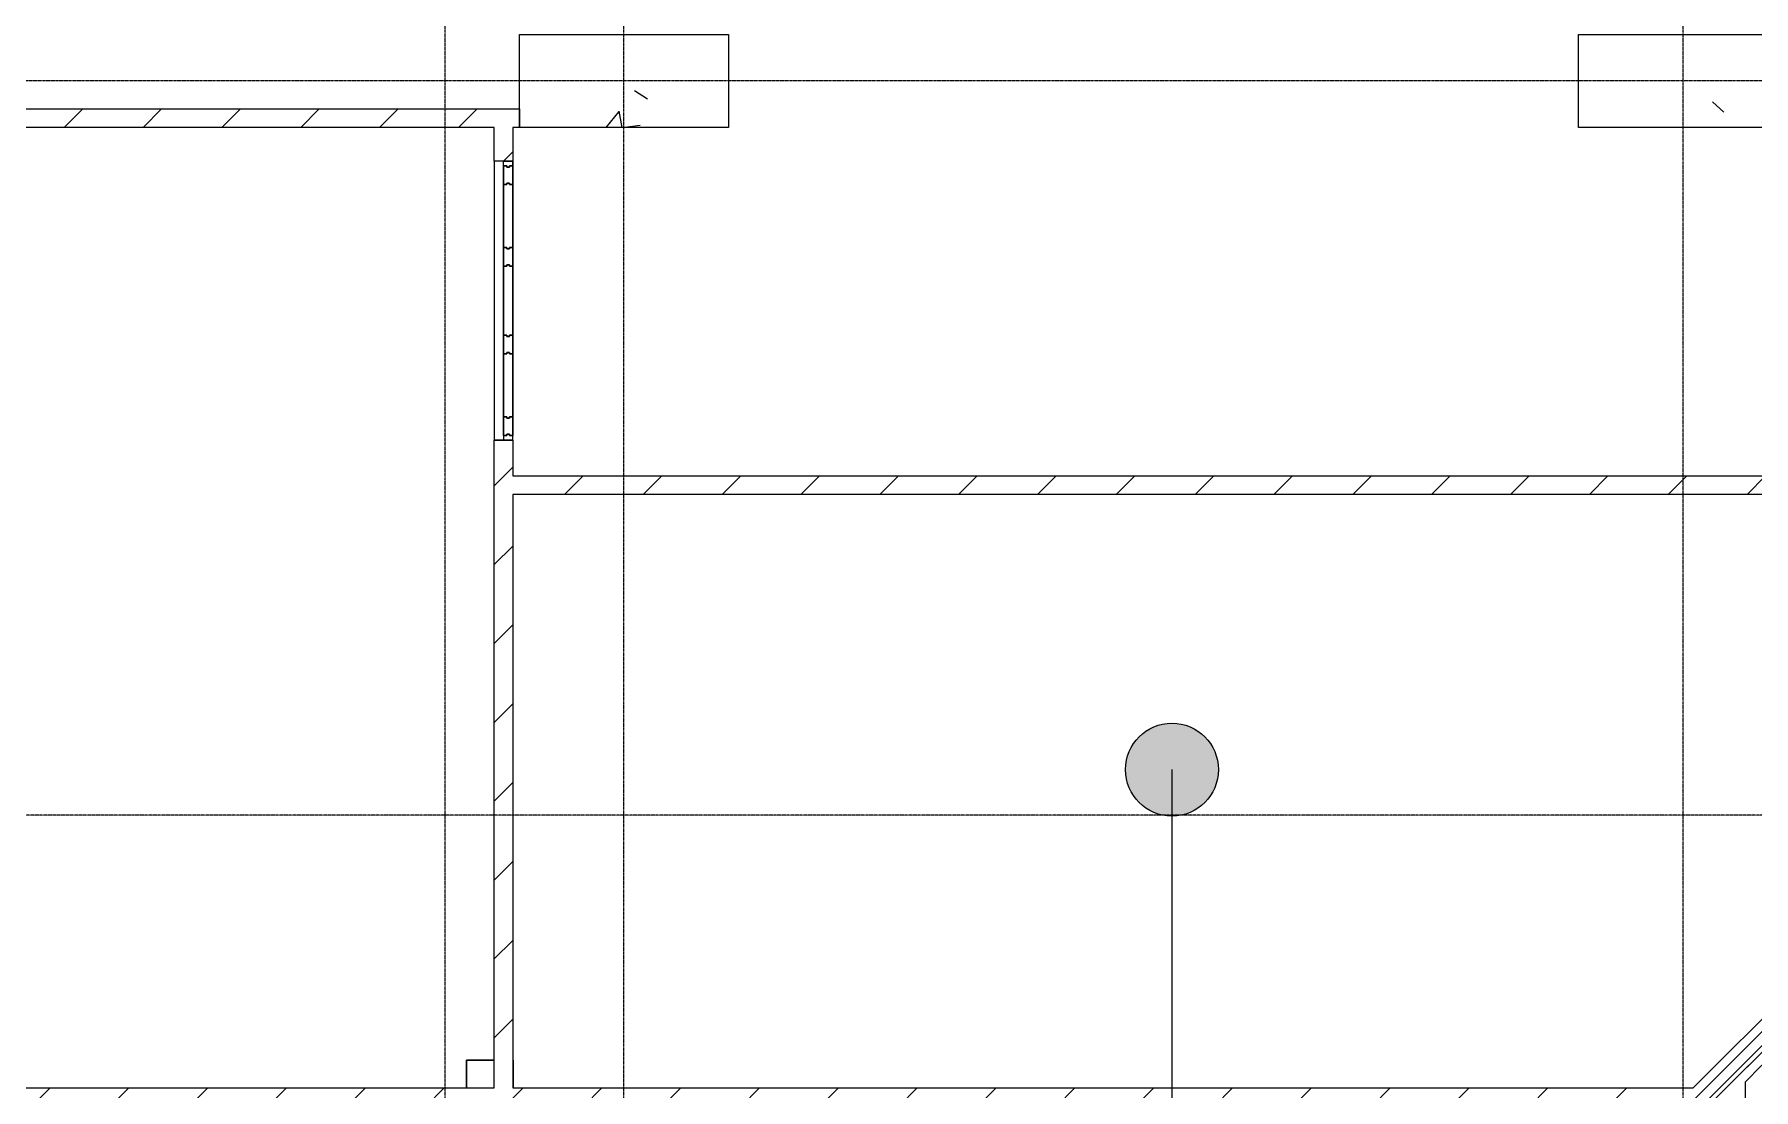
# Model space of a CAD drawing. Header units: millimetres. Extents: x -962357 to -591933, y -35273 to 59420.
# Drawn here: x -899225 to -880721, y -7273 to 4080 of the extents above; entities that cross this region are included whole.
import ezdxf

# ---------------------------------------------------------------- set-up
doc = ezdxf.new("R2010")
doc.units = ezdxf.units.MM
doc.linetypes.add('DPA_Grid _ Level 100', pattern=[10, 5.5, -1.6, 1.3, -1.6])
for name, color, linetype, lineweight in [('A-COLS', 5, 'Continuous', 25), ('A-COLS-E', 1, 'Continuous', 9), ('A-DOOR', 3, 'Continuous', 25), ('A-DOOR-E', 2, 'Continuous', 25), ('A-DOOR-FRAM', 3, 'Continuous', 9), ('A-ROOM-IDEN', 3, 'Continuous', 25), ('A-WALL', 5, 'Continuous', 9), ('A-WALL-FNSH', 2, 'Continuous', 9), ('A-WALL-PATT', 1, 'Continuous', 9), ('S-GRID', 251, 'Continuous', 9), ('WALL-E', 2, 'Continuous', 9)]:
    doc.layers.add(name, color=color, linetype=linetype, lineweight=lineweight)
doc.layers.add('A11_ALU.SOLID SHEET', color=2, linetype='Continuous')
pattern_1 = [(50, (2.4, 1), (3643.682, -318.781), [381, -4191]), (355, (2.4, 1), (-704.856, 3821.136), [304.8, -3352.8]), (100.451, (306, -25.6), (2938.852, 3502.332), [323.8, -3561.801]), (46.184, (2.4, 1017), (5421.581, -840.856), [571.5, -6286.5]), (96.636, (454, 947), (4748.05, 4948.55), [485.7, -5342.702]), (351.184, (2.4, 1017), (4748.1, 4948.506), [457.2, -5029.2]), (21, (510.4, 763), (3032.288, -2045.304), [381, -4191]), (326, (510.4, 763), (1236.042, 3683.762), [304.8, -3352.8]), (71.451, (763, 592.5), (4268.343, 1638.425), [323.8, -3561.801]), (37.5, (2.4, 1), (61.772, 1691.1008), [167.64, -3144.52, 167.64, -3235.96, -3365.5]), (37.5, (2.4, 1), (61.772, 1691.1008), [-6715.76, 167.64, -3197.86]), (7.5, (2.4, 1), (1336.3933, 2003.6115), [167.64, -1772.92, 167.64, -3068.32, -1282.7]), (7.5, (2.4, 1), (1336.3933, 2003.6115), [-5176.52, 167.64, -1115.06]), (327.5, (-1130.5, 1), (2711.8178, -114.5786), [167.64, -1102.36, 167.64, -3794.76, -5257.8]), (327.5, (-1130.5, 1), (2711.8178, -114.5786), [-5232.4, 167.64, -5090.16]), (317.5, (-1638.5, 1), (2962.5856, 508.5334), [167.64, -1483.36, 167.64, -2463.8, -3733.8]), (317.5, (-1638.5, 1), (2962.5856, 508.5334), [-4282.44, 167.64, -3566.16])]
pattern_2 = [(45, (2.4, 1), (-424.26407, 424.26407), [])]
pattern_3 = [(45, (2.4, 1), (-1060.6602, 1060.6602), []), (135, (2.4, 1), (-1060.6602, -1060.6602), [])]

# ---------------------------------------------------------------- blocks, each defined once
blk = doc.blocks.new('A33 - _Wall_ Access Panel 3000 x 3000-18927020-4130-01 MULTI-PURPOSE LEVEL - REFLECTED CEILING PLAN')
at = {"layer": 'A-DOOR', "lineweight": 9}
for p, q in [((-572, 0), (-372, 0)), ((-572, -35), (-572, 0)), ((-372, 0), (-372, -35)), ((372, 0), (572, 0)), ((372, -35), (372, 0)), ((572, 0), (572, -35)), ((-1450, 0), (-1250, 0)), ((-1450, -35), (-1450, 0)), ((-1435, -35), (-1450, -35)), ((-1450, -100), (-1450, -65)), ((-1450, -65), (-1435, -65)), ((-1250, -100), (-1450, -100)), ((-1435, -65), (-1435, -35)), ((-1250, -35), (-1265, -35)), ((-1265, -35), (-1265, -65)), ((-1265, -35), (-1250, -35)), ((-1265, -65), (-1265, -35)), ((-1265, -65), (-1250, -65)), ((-1250, -65), (-1265, -65)), ((-1250, 0), (-1250, -35)), ((-1250, -35), (-1250, 0)), ((-1250, 0), (-572, 0)), ((-1250, -65), (-1250, -100)), ((-1250, -100), (-1250, -65)), ((-572, -100), (-1250, -100)), ((-572, 0), (-572, -35)), ((-557, -35), (-572, -35)), ((-572, -35), (-557, -35)), ((-572, -100), (-572, -65)), ((-572, -65), (-557, -65)), ((-557, -65), (-572, -65)), ((-572, -65), (-572, -100)), ((-372, -100), (-572, -100)), ((-557, -65), (-557, -35)), ((-557, -35), (-557, -65)), ((-372, -35), (-387, -35)), ((-387, -35), (-387, -65)), ((-387, -35), (-372, -35)), ((-387, -65), (-387, -35)), ((-387, -65), (-372, -65)), ((-372, -65), (-387, -65)), ((-372, -35), (-372, 0)), ((-372, 0), (372, 0)), ((-372, -65), (-372, -100)), ((-372, -100), (-372, -65)), ((372, -100), (-372, -100)), ((372, 0), (372, -35)), ((387, -35), (372, -35)), ((372, -35), (387, -35)), ((372, -100), (372, -65)), ((372, -65), (387, -65)), ((387, -65), (372, -65)), ((372, -65), (372, -100)), ((572, -100), (372, -100)), ((387, -65), (387, -35)), ((387, -35), (387, -65)), ((572, -35), (557, -35)), ((557, -35), (557, -65)), ((557, -35), (572, -35)), ((557, -65), (557, -35)), ((557, -65), (572, -65)), ((572, -65), (557, -65)), ((572, -35), (572, 0)), ((572, 0), (1250, 0)), ((572, -65), (572, -100)), ((572, -100), (572, -65)), ((1250, -100), (572, -100)), ((1250, 0), (1450, 0)), ((1250, -35), (1250, 0)), ((1250, 0), (1250, -35)), ((1264, -35), (1250, -35)), ((1250, -35), (1264, -35)), ((1250, -100), (1250, -65)), ((1250, -65), (1264, -65)), ((1264, -65), (1250, -65)), ((1250, -65), (1250, -100)), ((1450, -100), (1250, -100)), ((1265, -65), (1265, -35)), ((1265, -35), (1265, -65)), ((1450, -35), (1435, -35)), ((1435, -35), (1435, -65)), ((1435, -65), (1450, -65)), ((1450, 0), (1450, -35)), ((1450, -65), (1450, -100))]:
    blk.add_line(p, q, dxfattribs=at)
at = {"layer": 'A-DOOR-E'}
for p, q in [((-372, 0), (-572, 0)), ((-572, 0), (-572, -35)), ((-372, -35), (-372, 0)), ((372, 0), (372, -35)), ((572, 0), (372, 0)), ((572, -35), (572, 0)), ((-1250, 0), (-1450, 0)), ((-1450, 0), (-1450, -35)), ((-1450, -35), (-1435, -35)), ((-1435, -65), (-1450, -65)), ((-1450, -65), (-1450, -100)), ((-1450, -100), (-1250, -100)), ((-1435, -35), (-1435, -65)), ((-1265, -65), (-1265, -35)), ((-1265, -35), (-1250, -35)), ((-1250, -35), (-1265, -35)), ((-1265, -35), (-1265, -65)), ((-1265, -65), (-1265, -35)), ((-1265, -35), (-1250, -35)), ((-1250, -35), (-1265, -35)), ((-1265, -35), (-1265, -65)), ((-1265, -65), (-1265, -35)), ((-1265, -35), (-1250, -35)), ((-1265, -65), (-1265, -35)), ((-1265, -35), (-1250, -35)), ((-1265, -35), (-1250, -35)), ((-1265, -65), (-1265, -35)), ((-1250, -35), (-1265, -35)), ((-1265, -35), (-1265, -65)), ((-1250, -65), (-1265, -65)), ((-1265, -65), (-1250, -65)), ((-1250, -65), (-1265, -65)), ((-1265, -65), (-1250, -65)), ((-1250, -65), (-1265, -65)), ((-1250, -65), (-1265, -65)), ((-1250, -65), (-1265, -65)), ((-1265, -65), (-1250, -65)), ((-1250, -35), (-1250, 0)), ((-572, 0), (-1250, 0)), ((-1250, 0), (-1250, -35)), ((-1250, -35), (-1250, 0)), ((-1250, 0), (-572, 0)), ((-572, 0), (-1250, 0)), ((-1250, 0), (-1250, -35)), ((-1250, -35), (-1250, 0)), ((-1250, 0), (-572, 0)), ((-1250, -35), (-1250, 0)), ((-1250, 0), (-572, 0)), ((-1250, 0), (-572, 0)), ((-1250, -35), (-1250, 0)), ((-572, 0), (-1250, 0)), ((-1250, 0), (-1250, -35)), ((-1250, -100), (-1250, -65)), ((-1250, -65), (-1250, -100)), ((-1250, -100), (-1250, -65)), ((-1250, -65), (-1250, -100)), ((-1250, -100), (-1250, -65)), ((-1250, -100), (-1250, -65)), ((-1250, -100), (-1250, -65)), ((-1250, -65), (-1250, -100)), ((-1250, -100), (-572, -100)), ((-572, -100), (-1250, -100)), ((-1250, -100), (-572, -100)), ((-572, -100), (-1250, -100)), ((-572, -100), (-1250, -100)), ((-572, -100), (-1250, -100)), ((-1250, -100), (-572, -100)), ((-572, -35), (-572, 0)), ((-572, 0), (-572, -35)), ((-572, -35), (-572, 0)), ((-572, 0), (-572, -35)), ((-572, 0), (-572, -35)), ((-572, 0), (-572, -35)), ((-572, -35), (-572, 0)), ((-572, -35), (-557, -35)), ((-557, -35), (-572, -35)), ((-572, -35), (-557, -35)), ((-557, -35), (-572, -35)), ((-572, -35), (-557, -35)), ((-572, -35), (-557, -35)), ((-572, -35), (-557, -35)), ((-557, -35), (-572, -35)), ((-557, -65), (-572, -65)), ((-572, -65), (-572, -100)), ((-572, -100), (-572, -65)), ((-572, -65), (-557, -65)), ((-557, -65), (-572, -65)), ((-572, -65), (-572, -100)), ((-572, -100), (-572, -65)), ((-572, -65), (-557, -65)), ((-557, -65), (-572, -65)), ((-572, -65), (-572, -100)), ((-557, -65), (-572, -65)), ((-572, -65), (-572, -100)), ((-572, -65), (-572, -100)), ((-557, -65), (-572, -65)), ((-572, -100), (-572, -65)), ((-572, -65), (-557, -65)), ((-572, -100), (-372, -100)), ((-557, -35), (-557, -65)), ((-557, -65), (-557, -35)), ((-557, -35), (-557, -65)), ((-557, -65), (-557, -35)), ((-557, -35), (-557, -65)), ((-557, -35), (-557, -65)), ((-557, -35), (-557, -65)), ((-557, -65), (-557, -35)), ((-387, -65), (-387, -35)), ((-387, -35), (-372, -35)), ((-372, -35), (-387, -35)), ((-387, -35), (-387, -65)), ((-387, -65), (-387, -35)), ((-387, -35), (-372, -35)), ((-372, -35), (-387, -35)), ((-387, -35), (-387, -65)), ((-387, -65), (-387, -35)), ((-387, -35), (-372, -35)), ((-387, -65), (-387, -35)), ((-387, -35), (-372, -35)), ((-387, -35), (-372, -35)), ((-387, -65), (-387, -35)), ((-372, -35), (-387, -35)), ((-387, -35), (-387, -65)), ((-372, -65), (-387, -65)), ((-387, -65), (-372, -65)), ((-372, -65), (-387, -65)), ((-387, -65), (-372, -65)), ((-372, -65), (-387, -65)), ((-372, -65), (-387, -65)), ((-372, -65), (-387, -65)), ((-387, -65), (-372, -65)), ((372, 0), (-372, 0)), ((-372, 0), (-372, -35)), ((-372, -35), (-372, 0)), ((-372, 0), (372, 0)), ((372, 0), (-372, 0)), ((-372, 0), (-372, -35)), ((-372, -35), (-372, 0)), ((-372, 0), (372, 0)), ((-372, -35), (-372, 0)), ((-372, 0), (372, 0)), ((-372, 0), (372, 0)), ((-372, -35), (-372, 0)), ((372, 0), (-372, 0)), ((-372, 0), (-372, -35)), ((-372, -100), (-372, -65)), ((-372, -65), (-372, -100)), ((-372, -100), (-372, -65)), ((-372, -65), (-372, -100)), ((-372, -100), (-372, -65)), ((-372, -100), (-372, -65)), ((-372, -100), (-372, -65)), ((-372, -65), (-372, -100)), ((-372, -100), (372, -100)), ((372, -100), (-372, -100)), ((-372, -100), (372, -100)), ((372, -100), (-372, -100)), ((372, -100), (-372, -100)), ((372, -100), (-372, -100)), ((-372, -100), (372, -100)), ((372, -35), (372, 0)), ((372, 0), (372, -35)), ((372, -35), (372, 0)), ((372, 0), (372, -35)), ((372, 0), (372, -35)), ((372, 0), (372, -35)), ((372, -35), (372, 0)), ((372, -35), (387, -35)), ((387, -35), (372, -35)), ((372, -35), (387, -35)), ((387, -35), (372, -35)), ((372, -35), (387, -35)), ((372, -35), (387, -35)), ((372, -35), (387, -35)), ((387, -35), (372, -35)), ((387, -65), (372, -65)), ((372, -65), (372, -100)), ((372, -100), (372, -65)), ((372, -65), (387, -65)), ((387, -65), (372, -65)), ((372, -65), (372, -100)), ((372, -100), (372, -65)), ((372, -65), (387, -65)), ((387, -65), (372, -65)), ((372, -65), (372, -100)), ((387, -65), (372, -65)), ((372, -65), (372, -100)), ((372, -65), (372, -100)), ((387, -65), (372, -65)), ((372, -100), (372, -65)), ((372, -65), (387, -65)), ((372, -100), (572, -100)), ((387, -35), (387, -65)), ((387, -65), (387, -35)), ((387, -35), (387, -65)), ((387, -65), (387, -35)), ((387, -35), (387, -65)), ((387, -35), (387, -65)), ((387, -35), (387, -65)), ((387, -65), (387, -35)), ((557, -65), (557, -35)), ((557, -35), (572, -35)), ((572, -35), (557, -35)), ((557, -35), (557, -65)), ((557, -65), (557, -35)), ((557, -35), (572, -35)), ((572, -35), (557, -35)), ((557, -35), (557, -65)), ((557, -65), (557, -35)), ((557, -35), (572, -35)), ((557, -65), (557, -35)), ((557, -35), (572, -35)), ((557, -35), (572, -35)), ((557, -65), (557, -35)), ((572, -35), (557, -35)), ((557, -35), (557, -65)), ((572, -65), (557, -65)), ((557, -65), (572, -65)), ((572, -65), (557, -65)), ((557, -65), (572, -65)), ((572, -65), (557, -65)), ((572, -65), (557, -65)), ((572, -65), (557, -65)), ((557, -65), (572, -65)), ((1250, 0), (572, 0)), ((572, 0), (572, -35)), ((572, -35), (572, 0)), ((572, 0), (1250, 0)), ((1250, 0), (572, 0)), ((572, 0), (572, -35)), ((572, -35), (572, 0)), ((572, 0), (1250, 0)), ((572, -35), (572, 0)), ((572, 0), (1250, 0)), ((572, 0), (1250, 0)), ((572, -35), (572, 0)), ((1250, 0), (572, 0)), ((572, 0), (572, -35)), ((572, -100), (572, -65)), ((572, -65), (572, -100)), ((572, -100), (572, -65)), ((572, -65), (572, -100)), ((572, -100), (572, -65)), ((572, -100), (572, -65)), ((572, -100), (572, -65)), ((572, -65), (572, -100)), ((572, -100), (1250, -100)), ((1250, -100), (572, -100)), ((572, -100), (1250, -100)), ((1250, -100), (572, -100)), ((1250, -100), (572, -100)), ((1250, -100), (572, -100)), ((572, -100), (1250, -100)), ((1450, 0), (1250, 0)), ((1250, 0), (1250, -35)), ((1250, -35), (1250, 0)), ((1250, 0), (1250, -35)), ((1250, -35), (1250, 0)), ((1250, 0), (1250, -35)), ((1250, 0), (1250, -35)), ((1250, 0), (1250, -35)), ((1250, -35), (1250, 0)), ((1250, -35), (1264, -35)), ((1264, -35), (1250, -35)), ((1250, -35), (1264, -35)), ((1264, -35), (1250, -35)), ((1250, -35), (1265, -35)), ((1250, -35), (1264, -35)), ((1250, -35), (1264, -35)), ((1264, -35), (1250, -35)), ((1264, -65), (1250, -65)), ((1250, -65), (1250, -100)), ((1250, -100), (1250, -65)), ((1250, -65), (1264, -65)), ((1264, -65), (1250, -65)), ((1250, -65), (1250, -100)), ((1250, -100), (1250, -65)), ((1250, -65), (1264, -65)), ((1265, -65), (1250, -65)), ((1250, -65), (1250, -100)), ((1264, -65), (1250, -65)), ((1250, -65), (1250, -100)), ((1250, -65), (1250, -100)), ((1264, -65), (1250, -65)), ((1250, -100), (1250, -65)), ((1250, -65), (1264, -65)), ((1250, -100), (1450, -100)), ((1265, -35), (1265, -65)), ((1265, -65), (1265, -35)), ((1265, -35), (1265, -65)), ((1265, -65), (1265, -35)), ((1265, -35), (1265, -65)), ((1265, -35), (1265, -65)), ((1265, -35), (1265, -65)), ((1265, -65), (1265, -35)), ((1435, -65), (1435, -35)), ((1435, -35), (1450, -35)), ((1450, -65), (1435, -65)), ((1450, -35), (1450, 0)), ((1450, -100), (1450, -65))]:
    blk.add_line(p, q, dxfattribs=at)
at = {"layer": 'A-DOOR-FRAM', "lineweight": 25}
for p, q in [((-1500, 0), (-1500, -100)), ((-1450, 0), (-1500, 0)), ((-1500, -100), (-1450, -100)), ((-1450, -35), (-1450, 0)), ((-1435, -35), (-1450, -35)), ((-1450, -65), (-1435, -65)), ((-1450, -100), (-1450, -65)), ((-1435, -65), (-1435, -35)), ((1435, -65), (1435, -35)), ((1435, -35), (1450, -35)), ((1450, -65), (1435, -65)), ((1450, 0), (1500, 0)), ((1450, -35), (1450, 0)), ((1450, -100), (1450, -65)), ((1500, -100), (1450, -100)), ((1500, 0), (1500, -100))]:
    blk.add_line(p, q, dxfattribs=at)
blk = doc.blocks.new('*U853')
at = {"layer": 'A11_ALU.SOLID SHEET', "linetype": 'ByBlock'}
blk.add_lwpolyline([(-135832, -10595), (-135955, -10595), (-136132, -10772), (-136132, -12345), (-135832, -12345)], close=True, dxfattribs=at)

msp = doc.modelspace()

# ---------------------------------------------------------------- hatches: boundary and pattern name
at = {"layer": 'A-COLS-E'}
h = msp.add_hatch(dxfattribs=at)
h.set_pattern_fill('FP_1', color=256, style=0, pattern_type=2)
h.set_pattern_definition(pattern_1)
h.paths.add_polyline_path([(-891755, 3080), (-891755, 4080), (-894005, 4080), (-894005, 3080)])
at = {"layer": 'A-WALL-PATT'}
h = msp.add_hatch(dxfattribs=at)
h.set_pattern_fill('FP_2', color=256, style=0, pattern_type=2)
h.set_pattern_definition(pattern_2)
h.paths.add_polyline_path([(-894075, 3080), (-894005, 3080), (-894005, 3280), (-903155, 3280), (-903155, 3080), (-894175, 3080)])
h = msp.add_hatch(dxfattribs=at)
h.set_pattern_fill('FP_2', color=256, style=0, pattern_type=2)
h.set_pattern_definition(pattern_2)
h.paths.add_polyline_path([(-894175, -7254.8), (-894075, -7254.8), (-894075, -285), (-894275, -285), (-894275, -7254.8)])
h.paths.add_polyline_path([(-894075, 2715), (-894075, 3080), (-894275, 3080), (-894275, 2715), (-894175, 2715)])

# ---------------------------------------------------------------- linework, layer by layer
at = {"layer": 'A-COLS'}
for p, q in [((-894005, 3080), (-894005, 4080)), ((-894005, 4080), (-891755, 4080)), ((-891755, 4080), (-891755, 3080)), ((-891755, 3080), (-894005, 3080))]:
    msp.add_line(p, q, dxfattribs=at)
at = {"layer": 'A-WALL', "color": 7, "lineweight": 25}
for p, q in [((-903155, 3280), (-894005, 3280)), ((-894005, 3280), (-894005, 3080)), ((-894275, 3080), (-903155, 3080)), ((-894275, 2715), (-894275, 3080)), ((-894075, 3080), (-894075, 2715)), ((-894005, 3080), (-894075, 3080)), ((-894175, 2715), (-894275, 2715)), ((-894075, 2715), (-894175, 2715)), ((-894275, -7254.8), (-894275, -285)), ((-894275, -285), (-894175, -285)), ((-894175, -285), (-894075, -285)), ((-894075, -285), (-894075, -669.8)), ((-894075, -869.8), (-894075, -7254.8)), ((-899765, -7254.8), (-894275, -7254.8))]:
    msp.add_line(p, q, dxfattribs=at)
at = {"layer": 'S-GRID', "linetype": 'DPA_Grid _ Level 100'}
for p, q in [((-892880, -30741.3), (-892880, 54920.2)), ((-894803, -30741.3), (-894803, 53809.2))]:
    msp.add_line(p, q, dxfattribs=at)
at = {"layer": 'WALL-E'}
for p, q in [((-894075, 2715), (-894275, 2715)), ((-894275, 2715), (-894275, -285)), ((-894075, -285), (-894075, 2715)), ((-894075, -285), (-894275, -285)), ((-894573.7, -7254.8), (-894573.7, -6954.8)), ((-894275, -6954.8), (-894573.7, -6954.8)), ((-894573.7, -6954.8), (-894275, -6954.8)), ((-894573.7, -6954.8), (-894573.7, -7254.8)), ((-894073.7, -6954.8), (-894073.7, -7254.8)), ((-894073.7, -7254.8), (-894073.7, -6954.8))]:
    msp.add_line(p, q, dxfattribs=at)

# ---------------------------------------------------------------- block references
msp.add_blockref('*U853', (-744680, 3580))
at = {"layer": 'A-DOOR-E', "rotation": 90}
msp.add_blockref('A33 - _Wall_ Access Panel 3000 x 3000-18927020-4130-01 MULTI-PURPOSE LEVEL - REFLECTED CEILING PLAN', (-894175, 1215), dxfattribs=at)

# ---------------------------------------------------------------- next in the draw order: hatches: boundary and pattern name
at = {"layer": 'A-COLS-E'}
h = msp.add_hatch(dxfattribs=at)
h.set_pattern_fill('FP_1', color=256, style=0, pattern_type=2)
h.set_pattern_definition(pattern_1)
h.paths.add_polyline_path([(-880355, 3080), (-880355, 4080), (-882605, 4080), (-882605, 3080)])
at = {"layer": 'A-ROOM-IDEN'}
h = msp.add_hatch(color=256, dxfattribs=at)
edge = h.paths.add_edge_path()
edge.add_arc((-886981.7, -3830.6), 500, 0, 360)
at = {"layer": 'A-WALL-PATT'}
h = msp.add_hatch(dxfattribs=at)
h.set_pattern_fill('FP_2', color=256, style=0, pattern_type=2)
h.set_pattern_definition(pattern_2)
h.paths.add_polyline_path([(-881287.2, -7454.8), (-870752.4, 3080), (-871035.2, 3080), (-881570, -7454.8)])
h = msp.add_hatch(dxfattribs=at)
h.set_pattern_fill('FP_3', color=256, style=0, pattern_type=2)
h.set_pattern_definition(pattern_3)
h.paths.add_polyline_path([(-881266.5, -7504.8), (-870731.7, 3030), (-870802.4, 3030), (-881337.2, -7504.8)])
h = msp.add_hatch(dxfattribs=at)
h.set_pattern_fill('FP_3', color=256, style=0, pattern_type=2)
h.set_pattern_definition(pattern_3)
h.paths.add_polyline_path([(-881216.5, -7454.8), (-870731.7, 3030), (-870802.4, 3030), (-881287.2, -7454.8)])
h = msp.add_hatch(dxfattribs=at)
h.set_pattern_fill('FP_2', color=256, style=0, pattern_type=2)
h.set_pattern_definition(pattern_2)
h.paths.add_polyline_path([(-877041.6, -869.8), (-874985, -869.8), (-874785, -669.8), (-894075, -669.8), (-894075, -869.8), (-882845.6, -869.8)])
h = msp.add_hatch(dxfattribs=at)
h.set_pattern_fill('FP_2', color=256, style=0, pattern_type=2)
h.set_pattern_definition(pattern_2)
h.paths.add_polyline_path([(-881570, -7454.8), (-881370, -7254.8), (-899765, -7254.8), (-899765, -7454.8), (-882845.6, -7454.8)])

# ---------------------------------------------------------------- next in the draw order: linework, layer by layer
at = {"layer": 'A-COLS'}
for p, q in [((-882605, 3080), (-882605, 4080)), ((-882605, 4080), (-880355, 4080)), ((-880355, 3080), (-882605, 3080))]:
    msp.add_line(p, q, dxfattribs=at)
at = {"layer": 'A-ROOM-IDEN'}
msp.add_line((-886981.7, -3830.6), (-886981.7, -19780.6), dxfattribs=at)
msp.add_circle((-886981.7, -3830.6), 500, dxfattribs=at)
at = {"layer": 'A-WALL', "color": 7, "lineweight": 25}
for p, q in [((-870802.4, 3030), (-881287.2, -7454.8)), ((-881287.2, -7454.8), (-870802.4, 3030)), ((-881287.2, -7454.8), (-870802.4, 3030)), ((-894075, -669.8), (-880555, -669.8)), ((-874985, -869.8), (-894075, -869.8)), ((-881370, -7254.8), (-874985, -869.8)), ((-894075, -7254.8), (-881370, -7254.8))]:
    msp.add_line(p, q, dxfattribs=at)
at = {"layer": 'A-WALL-FNSH', "color": 250}
for q in [(-881266.5, -7504.8), (-881216.5, -7454.8)]:
    msp.add_line((-870731.7, 3030), q, dxfattribs=at)
at = {"layer": 'S-GRID', "linetype": 'DPA_Grid _ Level 100'}
for p, q in [((-881480, -30741.3), (-881480, 54920.2)), ((-602984.2, 3580), (-957857, 3580)), ((-603146.2, -4320), (-957857, -4320))]:
    msp.add_line(p, q, dxfattribs=at)

doc.saveas('drawing.dxf')
